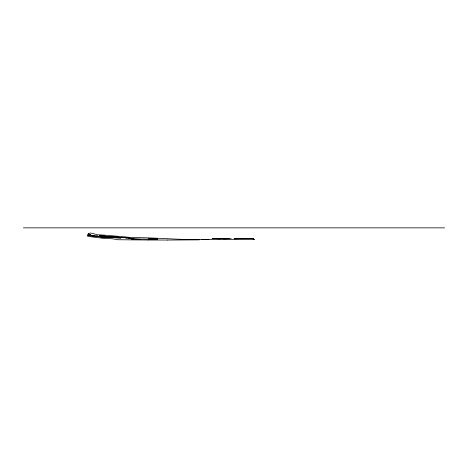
<?xml version="1.0" encoding="UTF-8"?>
<svg xmlns="http://www.w3.org/2000/svg" width="468" height="468" viewBox="0 0 468 468"><rect width="100%" height="100%" fill="white"/><g stroke="black" fill="none" stroke-linecap="round" stroke-linejoin="round"><path stroke-width="0.7" d="M88.522 233.608L88.446 234.257M253.036 238.99L253.229 238.563M88.44 234.269L88.095 234.907M253.393 238.867L253.621 238.932M90.54 235.819L88.095 234.918M88.522 233.596C90.447 231.52 96.946 235.732 99.988 234.872C111.086 235.521 122.072 236.72 133.128 237.621C157.008 237.539 180.771 240.207 204.691 239.47M89.821 235.509L87.902 235.111L90.499 235.72L87.937 235.1L87.592 236.328L103.96 238.405L112.291 238.756L117.819 239.739L148.145 239.996M92.079 235.533L90.698 235.398L93.495 235.743C77.682 232.76 100.216 237.533 101.977 236.954L96.455 235.989L102.053 237.083L104.814 237.136L102.012 237.083L118.626 237.264L115.549 237.253M104.891 236.89L110.454 236.855L104.891 236.89L99.368 236.1L104.972 236.943L111.875 236.592M107.693 237.019L104.931 236.931L118.86 237.141M201.345 239.692L208.95 239.271M199.263 239.856L167.526 240.049M234.07 238.762L253.194 238.44M220.147 238.698L225.711 238.464L222.908 238.545M217.304 238.715L231.151 238.668M223.458 238.721L229.016 238.721M226.179 238.668L223.417 238.733L226.255 238.662M115.9 237.188L107.5 237.13L113.063 237.095M234.304 238.709L253.51 238.627M118.316 237.317L112.671 237.375L115.473 237.346M110.261 237.165L113.022 237.147L110.22 237.071M107.541 237.171L115.865 237.212M214.894 238.627L220.498 238.692L212.057 238.657L220.34 238.709M148.192 239.996L167.48 240.049M90.464 235.644L93.226 236.188L98.824 236.369L96.063 236.369M23.4 227.852L444.6 227.852M96.028 236.375L98.789 236.387L90.423 235.696M204.943 239.47L254.294 239.569M116.292 236.673L108.044 236.422L116.327 236.679M140.289 239.288L132.005 238.984L126.483 237.703L129.285 238.054M118.509 237.305L112.987 237.147L118.351 237.334M96.338 236.428L98.438 236.486L93.577 236.03M121.194 237.358L128.671 237.808M110.805 236.504L113.607 236.603M151.884 238.768L149.081 238.662L157.406 238.955L151.808 238.674M126.559 237.709L128.659 237.797M123.956 237.65L126.717 237.791L121.23 237.364L126.869 237.849M154.294 239.323L148.771 238.967M148.73 238.92L154.411 239.247L135.076 239.008L129.554 238.113M115.707 237.118L118.468 237.294L115.666 237.106M124.225 237.393L127.027 237.58L124.19 237.37M123.874 237.598L126.635 237.785L121.113 237.288M154.762 238.616L157.523 238.815M134.807 239.323L132.046 239.066L129.244 238.048M124.5 237.2L127.261 237.563M99.602 235.375L107.968 236.562L99.678 235.579M102.17 236.691L99.368 236.1L102.211 236.709M254.288 239.569L253.785 238.902M253.311 238.937L253.235 238.575M88.37 234.445L90.927 234.983L88.364 234.462M110.881 236.516L113.642 236.568L110.881 236.516M242.319 238.434L239.557 238.534L242.354 238.481M109.793 237.463L104.194 237.475L112.56 237.451L109.793 237.463M118.895 237.124L116.134 237.1L118.895 237.124M120.802 237.99L115.239 237.721L120.802 237.99M123.798 237.58L121.036 237.352L123.839 237.609M157.599 238.896L154.838 238.668L157.564 238.896M124.032 237.68L121.23 237.364L124.032 237.68M90.774 235.404L88.177 234.69L90.774 235.404"/></g></svg>
